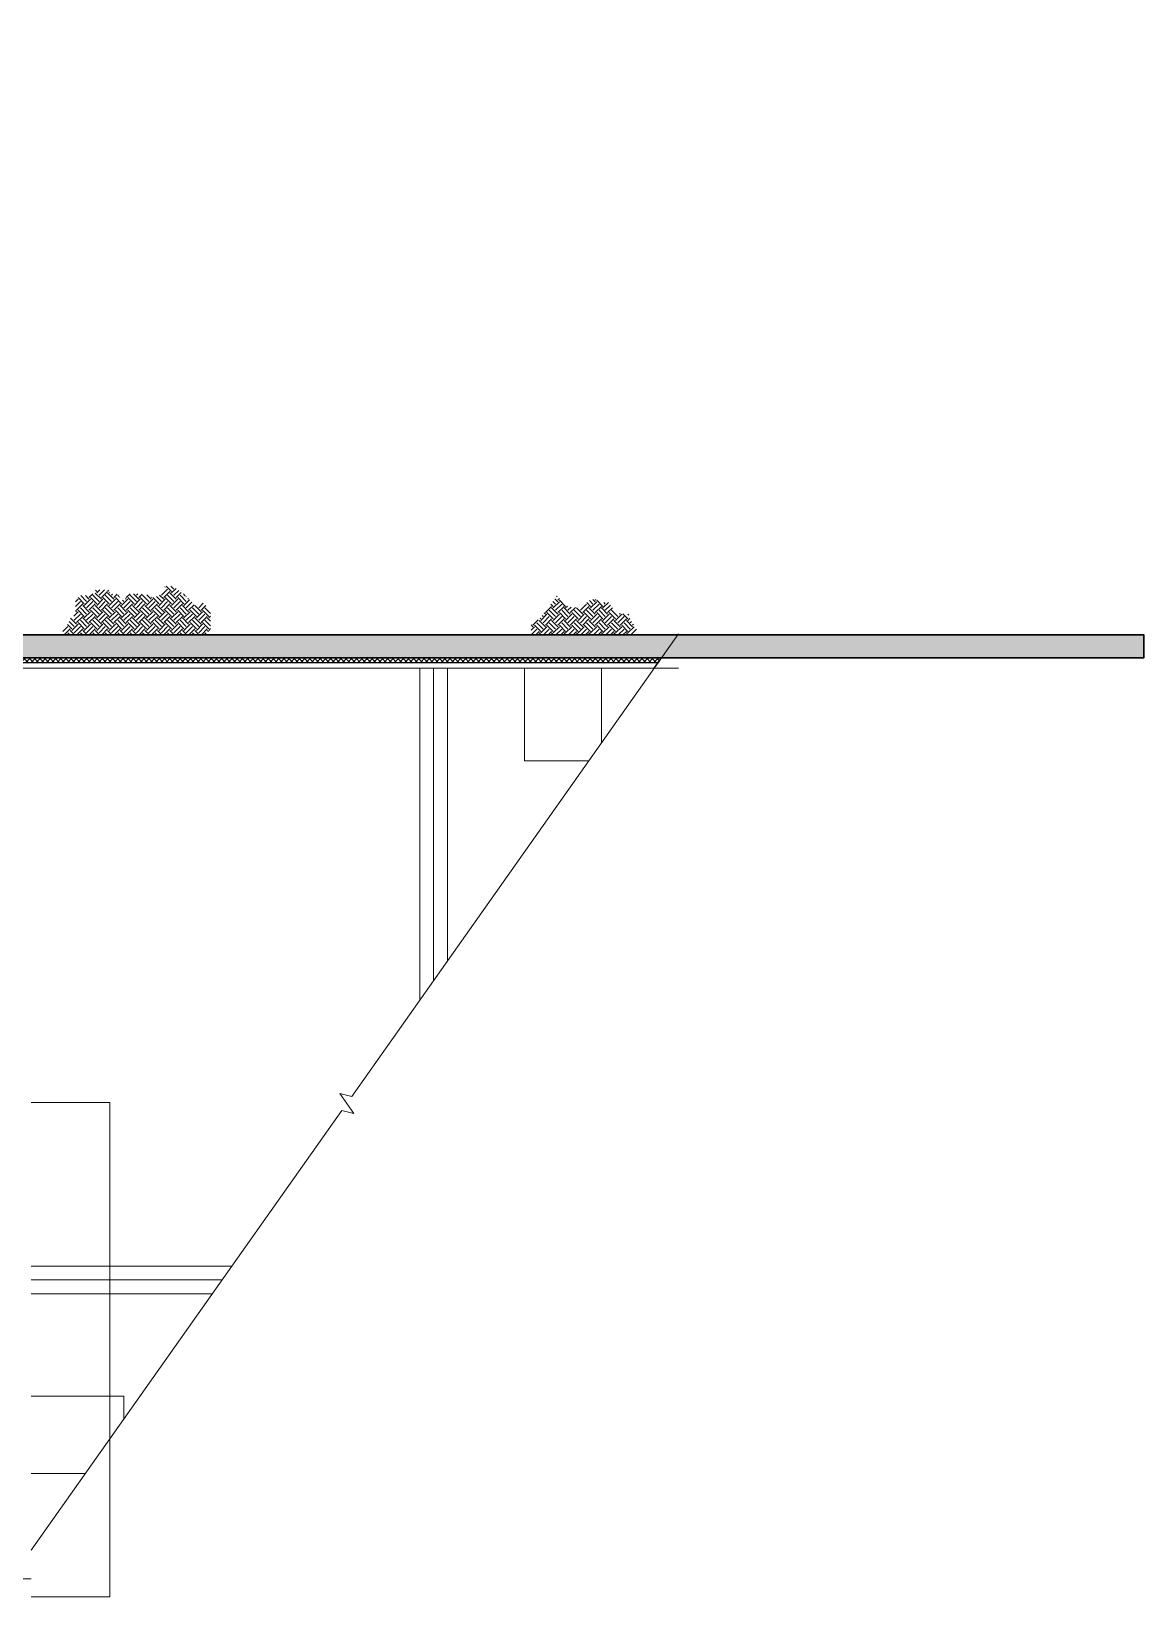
# Model space of a CAD drawing. Header units: inches. Extents: x 228171 to 360635, y 96017 to 200731.
# Drawn here: x 251221 to 275281, y 166263 to 200111 of the extents above; entities that cross this region are included whole.
import ezdxf

# ---------------------------------------------------------------- set-up
doc = ezdxf.new("R2010")
doc.units = ezdxf.units.IN
doc.header["$MEASUREMENT"] = 0
for name, color, linetype, lineweight in [('COLUMN - Lower Floor$0$A-G250-M-Walls-Concrete', 251, 'Continuous', 30), ('COLUMN - Lower Floor$0$A-G262-H-Columns', 251, 'Continuous', 9), ('Lower Floor$0$A-G23-M-Stairs-Concrete', 251, 'Continuous', 15), ('Lower Floor$0$A-G250-M-Walls-Blockwork', 251, 'Continuous', 25), ('Lower Floor$0$A-G251-H-External-Walls', 251, 'Continuous', 5), ('Lower Floor$0$A-G252-H-Internal-Walls', 251, 'Continuous', 9), ('Lower Floor$0$A-G312-M-Wall-Finish-Plaster', 7, 'Continuous', 15), ('Lower Floor$0$A-G331-M-Floor-Finish-Screed', 251, 'Continuous', 5)]:
    doc.layers.add(name, color=color, linetype=linetype, lineweight=lineweight)
doc.layers.add('COLUMN - Lower Floor$0$S-Z080-Revision Block (TD Week 7)', color=41, linetype='Continuous', plot=False)
doc.layers.add('Z-Z020-A-Xref', color=7, linetype='Continuous')

# ---------------------------------------------------------------- blocks, each defined once
blk = doc.blocks.new('COLUMN - Lower Floor')
at = {"layer": 'COLUMN - Lower Floor$0$A-G262-H-Columns'}
blk.add_hatch(color=256, dxfattribs=at).paths.add_polyline_path([(60625, -70700), (59950, -70700), (59950, -68200), (43625, -68200), (43625, -57152), (44125, -57152), (44125, -67700), (60450, -67700), (60450, -70200), (86060, -70200), (86060, -70700), (69325, -70700), (61800, -70700), (61300, -70700)])
at = {"layer": 'COLUMN - Lower Floor$0$A-G250-M-Walls-Concrete'}
blk.add_lwpolyline([(60625, -70700), (59950, -70700), (59950, -68200), (43625, -68200), (43625, -57152), (44125, -57152), (44125, -67700), (60450, -67700), (60450, -70200), (86060, -70200), (86060, -70700), (69325, -70700), (61800, -70700), (61300, -70700)], close=True, dxfattribs=at)
at = {"layer": 'COLUMN - Lower Floor$0$S-Z080-Revision Block (TD Week 7)'}
blk.add_lwpolyline([(86060, -70200), (86060, -70200), (86060, -70700), (86060, -70700)], close=True, dxfattribs=at)
blk = doc.blocks.new('Lower Floor$0$BRKLINE')
blk.add_lwpolyline([(6.809, 3.512), (6.559, 4.199), (6.059, 2.826), (5.809, 3.512)])

msp = doc.modelspace()

# ---------------------------------------------------------------- hatches: boundary and pattern name
at = {"layer": 'Lower Floor$0$A-G251-H-External-Walls'}
h = msp.add_hatch(dxfattribs=at)
h.set_pattern_fill('EARTH', color=256, scale=30, angle=135, style=0)
h.set_pattern_definition([(135, (185654, 153616.24), (-269.4077, 4e-14), [190.5, -190.5]), (135, (185603.49, 153565.73), (-269.4077, 4e-14), [190.5, -190.5]), (135, (185552.97, 153515.21), (-269.4077, 4e-14), [190.5, -190.5]), (225, (185519.3, 153515.21), (-4e-14, -269.4077), [190.5, -190.5]), (225, (185468.78, 153565.73), (-4e-14, -269.4077), [190.5, -190.5]), (225, (185418.27, 153616.24), (-4e-14, -269.4077), [190.5, -190.5])])
h.paths.add_polyline_path([(252939.1, 187938), (252939.1, 187947.7), (252929.3, 187947.7), (252929.3, 187957.5), (252919.5, 187967.3), (252909.7, 187977.1), (252909.7, 187986.9), (252900, 187996.6), (252900, 188016.2), (252890.2, 188016.2), (252890.2, 188026), (252870.7, 188026), (252860.9, 188035.8), (252606.8, 188035.8), (252606.8, 187967.3), (252597, 187957.5), (252577.5, 187957.5), (252577.5, 187947.7), (252538.4, 187947.7), (252528.6, 187938), (252518.9, 187928.2), (252518.9, 187918.4), (252509.1, 187908.6), (252499.3, 187898.8), (252489.5, 187898.8), (252479.8, 187889), (252479.8, 187879.3), (252430.9, 187879.3), (252430.9, 187889), (252421.1, 187889), (252421.1, 187898.8), (252411.4, 187898.8), (252411.4, 187908.6), (252245.2, 187908.6), (252245.2, 187898.8), (252235.5, 187898.8), (252235.5, 187879.3), (252225.7, 187879.3), (252225.7, 187859.7), (252206.1, 187859.7), (252206.1, 187840.1), (252196.4, 187840.1), (252196.4, 187820.6), (252186.6, 187810.8), (252176.8, 187791.2), (252176.8, 187585.8), (252167.1, 187585.8), (252167.1, 187536.9), (252157.3, 187527.1), (252157.3, 187507.6), (252147.5, 187497.8), (252137.7, 187488), (252137.7, 187458.6), (252128, 187448.9), (252128, 187419.5), (252069.3, 187419.5), (252069.3, 187370.6), (252059.6, 187370.6), (252049.8, 187360.8), (252040, 187341.3), (252020.5, 187321.7), (252020.5, 187302.1), (252000.9, 187282.6), (251981.4, 187253.2), (251971.6, 187223.9), (251952.1, 187194.5), (251932.5, 187184.8), (251922.8, 187165.2), (251913, 187155.4), (251903.2, 187155.4), (251900.4, 187063.1), (255040.1, 187063.1), (255040.1, 187116.3), (255049.8, 187116.3), (255049.8, 187135.8), (255059.6, 187145.6), (255069.4, 187145.6), (255069.4, 187155.4), (255088.9, 187155.4), (255088.9, 187165.2), (255098.7, 187165.2), (255098.7, 187527.1), (255088.9, 187527.1), (255088.9, 187536.9), (255079.2, 187546.7), (255079.2, 187556.5), (255069.4, 187566.2), (255059.6, 187576), (255059.6, 187595.6), (255049.8, 187605.4), (255040.1, 187605.4), (255040.1, 187624.9), (255030.3, 187624.9), (255030.3, 187644.5), (255020.5, 187644.5), (255020.5, 187664.1), (255010.8, 187673.8), (255010.8, 187683.6), (255001, 187693.4), (254991.2, 187703.2), (254991.2, 187713), (254981.4, 187722.8), (254981.4, 187732.5), (254971.7, 187732.5), (254971.7, 187742.3), (254913, 187742.3), (254913, 187732.5), (254903.3, 187732.5), (254903.3, 187722.8), (254893.5, 187713), (254883.7, 187703.2), (254883.7, 187693.4), (254873.9, 187693.4), (254864.2, 187683.6), (254854.4, 187673.8), (254805.5, 187673.8), (254805.5, 187683.6), (254786, 187683.6), (254776.2, 187693.4), (254766.5, 187703.2), (254756.7, 187703.2), (254756.7, 187713), (254737.1, 187713), (254727.4, 187722.8), (254727.4, 187732.5), (254717.6, 187732.5), (254698, 187742.3), (254698, 187761.9), (254688.3, 187771.7), (254678.5, 187771.7), (254659, 187791.2), (254659, 187801), (254649.2, 187801), (254639.4, 187810.8), (254639.4, 187830.4), (254629.6, 187830.4), (254619.9, 187840.1), (254610.1, 187849.9), (254600.3, 187849.9), (254590.6, 187859.7), (254580.8, 187869.5), (254571, 187879.3), (254571, 187889), (254561.2, 187889), (254551.5, 187898.8), (254551.5, 187908.6), (254541.7, 187918.4), (254531.9, 187918.4), (254531.9, 187928.2), (254522.1, 187938), (254502.6, 187947.7), (254492.8, 187947.7), (254483.1, 187957.5), (254473.3, 187967.3), (254473.3, 187977.1), (254453.7, 187977.1), (254444, 187986.9), (254434.2, 188006.4), (254424.4, 188006.4), (254414.7, 188016.2), (254404.9, 188026), (254395.1, 188035.8), (254385.3, 188045.6), (254375.6, 188045.6), (254365.8, 188055.3), (254356, 188065.1), (254346.3, 188065.1), (254336.5, 188074.9), (254326.7, 188084.7), (254307.2, 188084.7), (254297.4, 188094.5), (254277.8, 188104.2), (254258.3, 188104.2), (254258.3, 188114), (254121.5, 188114), (254121.5, 188104.2), (254111.7, 188104.2), (254111.7, 188094.5), (254101.9, 188074.9), (254092.2, 188074.9), (254092.2, 188055.3), (254082.4, 188055.3), (254082.4, 188045.6), (254072.6, 188045.6), (254072.6, 188035.8), (254062.9, 188026), (254053.1, 188026), (254053.1, 188006.4), (254043.3, 188006.4), (254043.3, 187977.1), (254033.5, 187977.1), (254033.5, 187938), (254014, 187938), (254014, 187928.2), (254004.2, 187928.2), (254004.2, 187918.4), (253984.7, 187918.4), (253984.7, 187908.6), (253955.4, 187908.6), (253955.4, 187898.8), (253945.6, 187898.8), (253935.8, 187889), (253926, 187889), (253916.3, 187879.3), (253916.3, 187869.5), (253847.9, 187869.5), (253828.3, 187879.3), (253818.6, 187879.3), (253799, 187889), (253779.5, 187898.8), (253769.7, 187898.8), (253759.9, 187908.6), (253750.1, 187918.4), (253750.1, 187928.2), (253632.9, 187928.2), (253623.1, 187938), (253584, 187938), (253574.2, 187947.7), (253310.4, 187947.7), (253310.4, 187928.2), (253300.6, 187918.4), (253290.9, 187918.4), (253290.9, 187898.8), (253281.1, 187889), (253271.3, 187879.3), (253261.5, 187859.7), (253261.5, 187849.9), (253251.8, 187840.1), (253251.8, 187830.4), (253242, 187830.4), (253232.2, 187820.6), (253232.2, 187810.8), (253183.4, 187810.8), (253183.4, 187820.6), (253163.8, 187820.6), (253163.8, 187830.4), (253154, 187840.1), (253144.3, 187840.1), (253144.3, 187859.7), (253134.5, 187859.7), (253134.5, 187879.3), (253124.7, 187879.3), (253115, 187889), (253115, 187918.4), (253105.2, 187918.4), (253105.2, 187928.2), (253095.4, 187928.2), (253085.6, 187938)])
h = msp.add_hatch(dxfattribs=at)
h.set_pattern_fill('EARTH', color=256, scale=30, angle=45, style=0)
h.set_pattern_definition([(45, (179900.8, 256778.39), (3e-14, 269.4077), [190.5, -190.5]), (45, (179850.28, 256828.9), (3e-14, 269.4077), [190.5, -190.5]), (45, (179799.77, 256879.42), (3e-14, 269.4077), [190.5, -190.5]), (135, (179799.77, 256913.1), (-269.4077, 3e-14), [190.5, -190.5]), (135, (179850.28, 256963.6), (-269.4077, 3e-14), [190.5, -190.5]), (135, (179900.8, 257014.12), (-269.4077, 3e-14), [190.5, -190.5])])
h.paths.add_polyline_path([(264176.9, 187373.7), (264138.3, 187508.9), (263867.5, 187528.2), (263712.8, 187760.1), (263558.1, 187760.1), (263403.3, 187837.4), (263287.3, 187798.7), (263074.5, 187644.2), (262842.5, 187663.5), (262591, 187895.4), (262204.2, 187393), (262030.2, 187315.7), (262030.2, 187064.5), (262032.8, 187063.1), (264263, 187063.1), (264331.7, 187161.1), (264254.3, 187277.1)])
at = {"layer": 'Lower Floor$0$A-G252-H-Internal-Walls'}
h = msp.add_hatch(dxfattribs=at)
h.set_pattern_fill('ANSI37', color=256, scale=25, style=0)
h.set_pattern_definition([(45, (189220.635, 257263.144), (-56.1266, 56.1266), []), (135, (189220.635, 257263.144), (-56.1266, -56.1266), [])])
edge = h.paths.add_edge_path()
edge.add_line((249320.7, 186563.1), (249320.7, 186463.1))
edge.add_line((249320.7, 186463.1), (264782.9, 186463.1))
edge.add_line((264782.9, 186463.1), (264853.5, 186563.1))
edge.add_line((264853.5, 186563.1), (249320.7, 186563.1))

# ---------------------------------------------------------------- linework, layer by layer
for p, q in [((249670.7, 187063.1), (275280.6, 187063.1)), ((264694.6, 186338.2, 0), (264853.5, 186563.1)), ((264853.5, 186563.1), (275280.6, 186563.1))]:
    msp.add_line(p, q)
at = {"layer": 'Lower Floor$0$A-G23-M-Stairs-Concrete'}
msp.add_line((264694.6, 186338.2, 0), (265220.7, 186338.1), dxfattribs=at)
for points in [[(265220.7, 187082.8), (258150, 177075.4)], [(257940.2, 176778.6), (251220.6, 167268.2)]]:
    msp.add_lwpolyline(points, dxfattribs=at)
at = {"layer": 'Lower Floor$0$A-G250-M-Walls-Blockwork'}
msp.add_lwpolyline([(249320.7, 186563.1), (249320.7, 186463.1), (264782.9, 186463.1), (264853.5, 186563.1), (249320.7, 186563.1)], dxfattribs=at)
at = {"layer": 'Lower Floor$0$A-G312-M-Wall-Finish-Plaster'}
for p, q in [((264694.6, 186338.2, 0), (249320.7, 186338.1, 0)), ((251220.7, 176950.5, 0), (252920.6, 176950.5, 0)), ((252920.6, 166263.1, 0), (252920.6, 176950.5, 0)), ((251035.6, 166648.1), (251220.6, 166648.1, 0)), ((252920.6, 166263.1, 0), (251220.6, 166263.1, 0))]:
    msp.add_line(p, q, dxfattribs=at)
at = {"layer": 'Lower Floor$0$A-G331-M-Floor-Finish-Screed'}
for p, q in [((259620.6, 186338.2), (259620.6, 179158.1)), ((259920.6, 186338.2), (259920.6, 179582.9)), ((260220.6, 186338.2), (260220.6, 180007.7)), ((261887.4, 184338.1), (261887.4, 186338.2)), ((263554, 184728), (263554, 186338.2)), ((263278.7, 184338.1), (261887.4, 184338.1)), ((255563.9, 173413.5), (251220.7, 173413.5)), ((255352.1, 173113.5), (251220.7, 173113.5)), ((255140.2, 172813.5), (251220.6, 172813.5)), ((253220.6, 170596.3), (251220.6, 170596.3)), ((253220.6, 170095.2), (253220.6, 170596.3)), ((252397.6, 168929.7), (251220.6, 168929.7))]:
    msp.add_line(p, q, dxfattribs=at)

# ---------------------------------------------------------------- block references
at = {"layer": 'Lower Floor$0$A-G23-M-Stairs-Concrete', "xscale": 363.4526369634975, "yscale": 363.4526369634886, "zscale": 363.4526369634907, "rotation": 54.75676334931809}
msp.add_blockref('Lower Floor$0$BRKLINE', (257764.6, 174317.7), dxfattribs=at)
at = {"layer": 'Z-Z020-A-Xref'}
msp.add_blockref('COLUMN - Lower Floor', (189220.6, 257263.1), dxfattribs=at)

doc.saveas('drawing.dxf')
